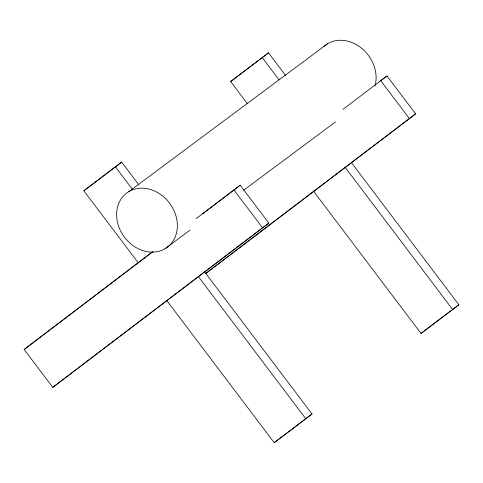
<?xml version="1.0" encoding="UTF-8"?>
<svg xmlns="http://www.w3.org/2000/svg" width="483" height="483" viewBox="0 0 483 483"><rect width="100%" height="100%" fill="white"/><g stroke="black" fill="none" stroke-linecap="round" stroke-linejoin="round"><path stroke-width="0.72" d="M138.361 262.927L83.843 190.785L121.68 162.107L138.941 184.953M121.68 162.107L83.843 190.785M247.471 103.773L230.663 81.53L268.494 52.852L285.761 75.698M268.494 52.852L230.663 81.53M196.152 218.63L240.202 185.224L268.826 223.104L52.774 387.36L24.15 349.481L153.002 251.456M152.103 252.247L24.15 349.481M202.443 213.945L240.202 185.224M342.966 109.375L387.016 75.97L415.64 113.849L205.885 273.42M52.774 387.36L268.826 223.104M205.583 273.547L415.64 113.849M166.526 300.203L274.199 442.682L312.03 414.003L204.363 271.524M312.03 414.003L274.199 442.682M313.346 190.948L421.013 333.427L458.85 304.749L351.177 162.27M458.85 304.749L421.013 333.427M128.919 191.564L327.667 43.657M387.016 75.97L380.725 80.649L409.349 118.528M165.053 248.715A33.852 28.255 53.3 0 0 159.088 193.435A33.852 28.255 53.3 0 0 116.814 218.268A33.852 28.255 53.3 0 0 165.053 248.715L189.825 230.282M243.589 190.272L335.413 121.939M262.203 57.537L279.011 79.78M344.886 166.949L452.559 309.428M233.911 189.904L262.535 227.783M115.389 166.792L132.65 189.638M198.072 276.204L305.739 418.683M324.069 46.259A33.852 28.255 53.3 0 1 360.873 47.66A33.852 28.255 53.3 0 1 375.031 85.835"/></g></svg>
